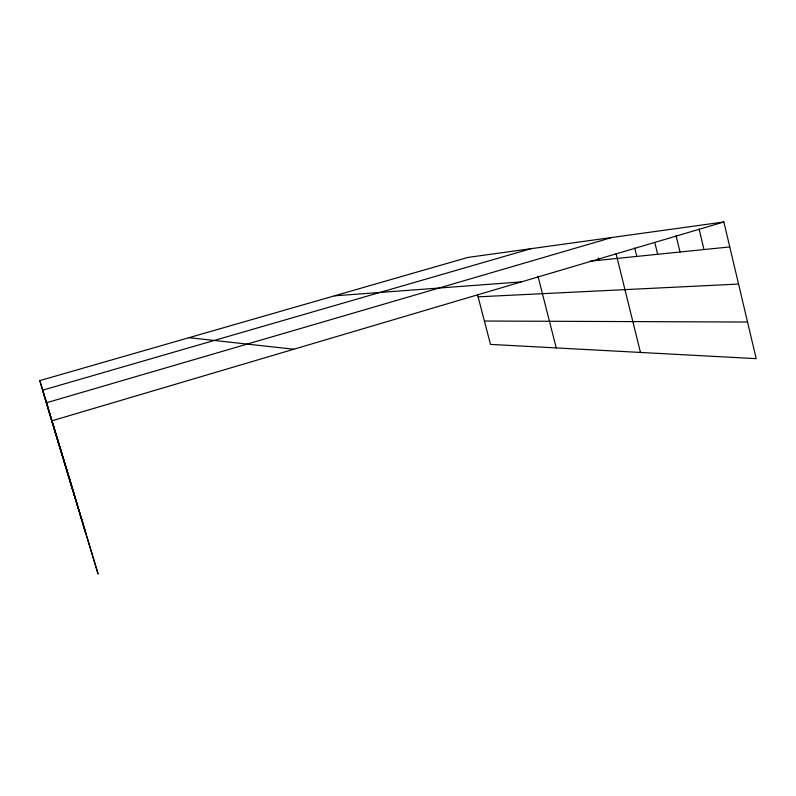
<?xml version="1.0" encoding="UTF-8"?>
<svg xmlns="http://www.w3.org/2000/svg" width="796" height="796" viewBox="0 0 796 796"><rect width="100%" height="100%" fill="white"/><g stroke="black" fill="none" stroke-linecap="round" stroke-linejoin="round"><path stroke-width="1.19" d="M723.872 221.975L467.829 257.436L39.8 380.617L51.74 420.865L723.872 221.975L756.2 358.658L490.485 344.399L477.481 294.48M46.377 402.786L612.064 237.457M42.636 390.169L530.972 248.69M590.274 261.168L729.773 246.929M334.31 295.863L521.47 281.874M478.098 296.838L738.549 284.053M484.396 321.027L747.534 322.042M189 337.683L293.843 349.225M39.8 380.617L75.222 497.818M43.282 392.378L84.645 529.221M51.74 420.865L98.097 574.025L68.058 473.978M60.466 448.894L85.699 533.041M52.606 422.925L72.814 490.495M44.944 397.602L60.207 448.864M537.957 276.122L556.235 347.932M598.303 257.904L598.9 260.292M616.094 253.755L640.472 352.449M634.73 248.004L636.79 256.421M654.81 242.501L657.675 254.292M676.102 235.775L680.013 252.004M699.107 229.129L703.992 249.556"/></g></svg>
